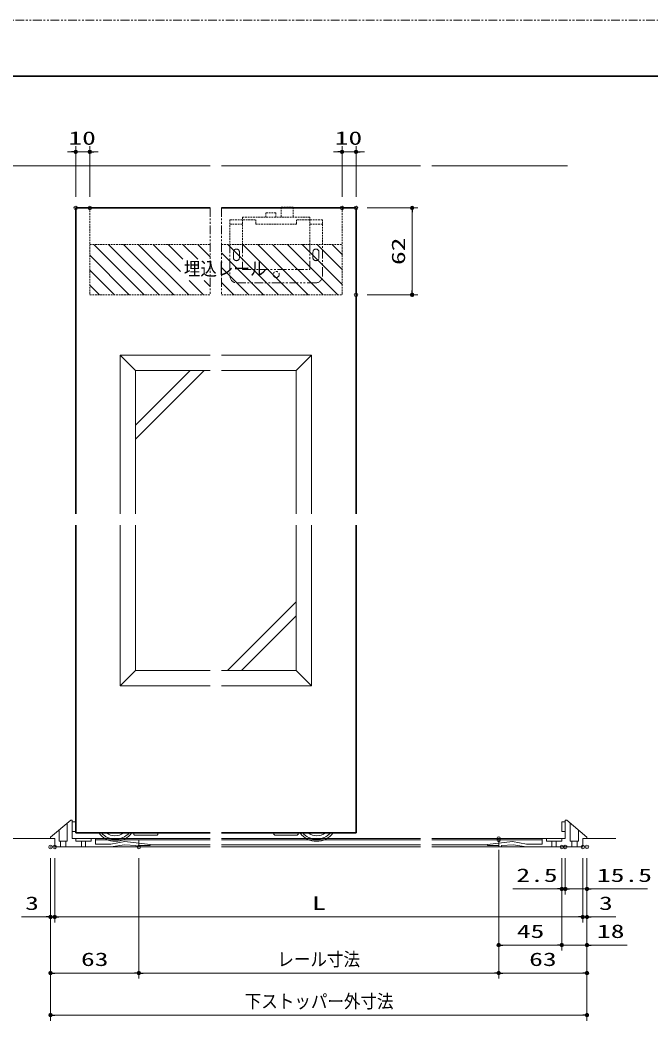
# Model space of a CAD drawing. Units: millimetres, scale not verified. Extents: x -1306 to 1306, y -607 to 607.
# Drawn here: x -691 to -241, y -129 to 594 of the extents above; entities that cross this region are included whole.
import ezdxf
from ezdxf.enums import TextEntityAlignment as Align

# ---------------------------------------------------------------- set-up
doc = ezdxf.new("R2010")
doc.units = ezdxf.units.MM
doc.header["$LTSCALE"] = 5
doc.header["$PDMODE"] = 32
doc.header["$PDSIZE"] = 2.5
doc.linetypes.add('USER1', pattern=[2.5, 1.25, -0.25, 0.25, -0.25, 0.25, -0.25])
doc.linetypes.add('USER2', pattern=[0.375, 0.25, -0.125])
for name, color, linetype, lineweight in [('0-1_線(黄)', 2, 'Continuous', 15), ('0-3_陰線', 1, 'USER1', 9), ('0-A_点線(青)', 4, 'USER2', 9), ('0-B_点線(水)', 4, 'USER2', 9), ('0-D_線(白)', 7, 'Continuous', 30), ('1-0_線(水)', 4, 'Continuous', 9), ('1-1_寸法線', 3, 'Continuous', 13), ('1-2_ハッチング', 6, 'Continuous', 9), ('1-4_DEFPOINTS', 7, 'Continuous', 5), ('1-5_0', 3, 'Continuous', 25), ('1-8_図面枠', 7, 'Continuous', 35)]:
    doc.layers.add(name, color=color, linetype=linetype, lineweight=lineweight)
doc.styles.add('ＭＳ ゴシック', font='')
doc.styles.get('ＭＳ ゴシック').set_extended_font_data('MS Gothic')

# ---------------------------------------------------------------- blocks, each defined once
blk = doc.blocks.new('_DOT')
at = {"layer": '1-5_0'}
blk.add_line((-2.5, 0), (-5, 0), dxfattribs=at)
for points in [[(0, 0), (-2.5, 0), (-2.48, 0.313)], [(0, 0), (-2.48, -0.313), (-2.5, 0)], [(0, 0), (-2.48, 0.313), (-2.421, 0.622)], [(0, 0), (-2.421, -0.622), (-2.48, -0.313)], [(0, 0), (-2.421, 0.622), (-2.324, 0.92)], [(0, 0), (-2.324, -0.92), (-2.421, -0.622)], [(0, 0), (-2.324, 0.92), (-2.191, 1.204)], [(0, 0), (-2.191, -1.204), (-2.324, -0.92)], [(0, 0), (-2.191, 1.204), (-2.023, 1.469)], [(0, 0), (-2.023, -1.469), (-2.191, -1.204)], [(0, 0), (-2.023, 1.469), (-1.822, 1.711)], [(0, 0), (-1.822, -1.711), (-2.023, -1.469)], [(0, 0), (-1.822, 1.711), (-1.594, 1.926)], [(0, 0), (-1.594, -1.926), (-1.822, -1.711)], [(0, 0), (-1.594, 1.926), (-1.34, 2.111)], [(0, 0), (-1.34, -2.111), (-1.594, -1.926)], [(0, 0), (-1.34, 2.111), (-1.064, 2.262)], [(0, 0), (-1.064, -2.262), (-1.34, -2.111)], [(0, 0), (-1.064, 2.262), (-0.773, 2.378)], [(0, 0), (-0.773, -2.378), (-1.064, -2.262)], [(0, 0), (-0.773, 2.378), (-0.468, 2.456)], [(0, 0), (-0.468, -2.456), (-0.773, -2.378)], [(0, 0), (-0.468, 2.456), (-0.157, 2.495)], [(0, 0), (-0.157, -2.495), (-0.468, -2.456)], [(0, 0), (-0.157, 2.495), (0.157, 2.495)], [(0, 0), (0.157, -2.495), (-0.157, -2.495)], [(0, 0), (0.157, 2.495), (0.468, 2.456)], [(0, 0), (0.468, 2.456), (0.773, 2.378)], [(0, 0), (0.773, 2.378), (1.064, 2.262)], [(0, 0), (1.064, 2.262), (1.34, 2.111)], [(0, 0), (1.34, 2.111), (1.594, 1.926)], [(0, 0), (1.594, 1.926), (1.822, 1.711)], [(0, 0), (1.822, 1.711), (2.023, 1.469)], [(0, 0), (2.023, 1.469), (2.191, 1.204)], [(0, 0), (2.191, 1.204), (2.324, 0.92)], [(0, 0), (2.324, 0.92), (2.421, 0.622)], [(0, 0), (2.421, 0.622), (2.48, 0.313)], [(0, 0), (2.48, 0.313), (2.5, 0)], [(0, 0), (0.468, -2.456), (0.157, -2.495)], [(0, 0), (0.773, -2.378), (0.468, -2.456)], [(0, 0), (1.064, -2.262), (0.773, -2.378)], [(0, 0), (1.34, -2.111), (1.064, -2.262)], [(0, 0), (1.594, -1.926), (1.34, -2.111)], [(0, 0), (1.822, -1.711), (1.594, -1.926)], [(0, 0), (2.023, -1.469), (1.822, -1.711)], [(0, 0), (2.191, -1.204), (2.023, -1.469)], [(0, 0), (2.324, -0.92), (2.191, -1.204)], [(0, 0), (2.421, -0.622), (2.324, -0.92)], [(0, 0), (2.48, -0.313), (2.421, -0.622)], [(0, 0), (2.5, 0), (2.48, -0.313)]]:
    blk.add_solid(points, dxfattribs=at)

msp = doc.modelspace()

# ---------------------------------------------------------------- linework, layer by layer
at = {"layer": '0-1_線(黄)'}
for p, q in [((-1235.181, 490.092), (-555.218, 490.092)), ((-547.218, 490.092), (-405.218, 490.092)), ((-397.218, 490.092), (-300.409, 490.092)), ((-749.267, 10.092), (-669.217, 10.092)), ((-286.469, 10.092), (-265.941, 10.092))]:
    msp.add_line(p, q, dxfattribs=at)
at = {"layer": '0-3_陰線', "color": 4}
msp.add_line((387.036, 594), (-1292.964, 594), dxfattribs=at)
at = {"layer": '0-3_陰線'}
for p, q in [((-555.218, 460.092), (-555.218, 398.092)), ((-547.218, 460.092), (-547.218, 398.092)), ((-541.219, 434.092), (-541.219, 411.592)), ((-475.219, 411.592), (-475.219, 434.092)), ((-538.719, 428.592), (-538.719, 424.592)), ((-534.419, 428.592), (-534.419, 424.592)), ((-482.019, 428.592), (-482.019, 424.592)), ((-477.719, 428.592), (-477.719, 424.592)), ((-536.219, 406.592), (-480.219, 406.592))]:
    msp.add_line(p, q, dxfattribs=at)
msp.add_lwpolyline([(-532.219, 434.092), (-532.219, 416.092), (-484.219, 416.092), (-484.219, 434.092)], dxfattribs=at)
msp.add_circle((-508.219, 412.592), 2.15, dxfattribs=at)
for centre, radius, start, end in [((-536.569, 428.592), 2.15, 0, 180), ((-479.869, 428.592), 2.15, 0, 180), ((-536.569, 424.592), 2.15, 180, 0), ((-479.869, 424.592), 2.15, 180, 0), ((-536.219, 411.592), 5, 180, 270), ((-480.219, 411.592), 5, 270, 0)]:
    msp.add_arc(centre, radius, start, end, dxfattribs=at)
at = {"layer": '0-A_点線(青)'}
for p, q in [((-593.217, 12.592), (-592.217, 13.592)), ((-592.217, 14.092), (-592.217, 13.592)), ((-510.219, 14.092), (-510.219, 13.592)), ((-509.219, 12.592), (-510.219, 13.592))]:
    msp.add_line(p, q, dxfattribs=at)
for points in [[(-608.933, 12.592), (-609.217, 12.592), (-610.717, 14.092)], [(-493.503, 12.592), (-493.219, 12.592), (-491.719, 14.092)]]:
    msp.add_lwpolyline(points, dxfattribs=at)
at = {"layer": '0-B_点線(水)'}
for p, q in [((-641.217, 460.092), (-641.217, 398.092)), ((-508.519, 456.592), (-508.519, 453.592)), ((-504.719, 460.592), (-504.719, 453.592)), ((-461.219, 460.092), (-461.219, 398.092)), ((-541.219, 451.592), (-522.719, 451.592)), ((-541.219, 451.592), (-541.219, 434.092)), ((-541.219, 448.592), (-532.219, 448.592)), ((-532.219, 453.592), (-484.219, 453.592)), ((-532.219, 453.592), (-532.219, 434.092)), ((-522.719, 448.592), (-522.719, 451.592)), ((-522.719, 448.592), (-493.719, 448.592)), ((-475.219, 451.592), (-493.719, 451.592)), ((-493.719, 448.592), (-493.719, 451.592)), ((-484.219, 434.092), (-484.219, 453.592)), ((-475.219, 448.592), (-484.219, 448.592)), ((-475.219, 434.092), (-475.219, 451.592)), ((-641.217, 434.092), (-555.218, 434.092)), ((-547.218, 434.092), (-461.219, 434.092)), ((-641.217, 398.092), (-555.218, 398.092)), ((-547.218, 398.092), (-461.219, 398.092))]:
    msp.add_line(p, q, dxfattribs=at)
for points in [[(-508.519, 456.592), (-515.519, 456.592), (-515.519, 453.592)], [(-504.719, 460.592), (-496.219, 460.592), (-496.219, 453.592)]]:
    msp.add_lwpolyline(points, dxfattribs=at)
at = {"layer": '0-D_線(白)'}
for p, q in [((-651.217, 460.092), (-651.217, 373.233)), ((-651.217, 460.092), (-555.218, 460.092)), ((-651.217, 460.092), (-651.217, 241.777)), ((-547.218, 460.092), (-451.219, 460.092)), ((-451.219, 460.092), (-451.219, 241.777)), ((-651.217, 233.777), (-651.217, 82.275)), ((-651.217, 233.777), (-651.217, 14.092)), ((-451.219, 233.777), (-451.219, 14.092)), ((-651.217, 74.275), (-651.217, 14.092)), ((-651.217, 14.092), (-555.218, 14.092)), ((-547.218, 14.092), (-451.219, 14.092))]:
    msp.add_line(p, q, dxfattribs=at)
at = {"layer": '1-0_線(水)'}
for p, q in [((-569.517, 344.093), (-608.517, 305.093)), ((-559.517, 344.093), (-608.517, 295.093)), ((-493.919, 179.092), (-542.919, 130.092)), ((-493.919, 169.092), (-532.919, 130.092)), ((-493.919, 130.092), (-547.218, 130.092)), ((-653.717, 10.092), (-653.717, 23.092)), ((-653.717, 22.092), (-651.217, 22.092)), ((-651.217, 15.092), (-651.217, 22.092)), ((-301.969, 22.092), (-304.469, 22.092)), ((-304.469, 22.092), (-304.469, 15.092)), ((-301.969, 10.092), (-301.969, 23.092)), ((-663.117, 8.092), (-663.117, 16.14)), ((-657.317, 8.092), (-657.317, 20.94)), ((-653.717, 15.092), (-651.217, 15.092)), ((-301.969, 15.092), (-304.469, 15.092)), ((-298.369, 8.092), (-298.369, 20.94)), ((-292.569, 8.092), (-292.569, 16.14)), ((-669.217, 10.092), (-669.217, 11.092)), ((-669.217, 10.092), (-666.217, 10.092)), ((-666.217, 4.092), (-666.217, 10.092)), ((-666.217, 4.092), (-666.217, 10.092)), ((-663.117, 8.092), (-657.317, 8.092)), ((-662.117, 4.092), (-662.117, 8.092)), ((-658.317, 4.092), (-658.317, 8.092)), ((-653.717, 10.092), (-555.218, 10.092)), ((-651.217, 8.092), (-651.217, 10.092)), ((-651.217, 8.092), (-640.217, 8.092)), ((-647.217, 4.092), (-647.217, 8.092)), ((-644.217, 4.092), (-644.217, 8.092)), ((-640.217, 8.092), (-640.217, 10.092)), ((-637.217, 6.092), (-637.217, 10.092)), ((-637.217, 9.092), (-555.218, 9.092)), ((-626.086, 6.092), (-616.136, 7.888)), ((-616.136, 7.888), (-598.217, 5.908)), ((-593.217, 12.592), (-608.933, 12.592)), ((-606.217, 4.092), (-606.217, 9.092)), ((-547.218, 10.092), (-405.218, 10.092)), ((-547.218, 9.092), (-405.218, 9.092)), ((-509.219, 12.592), (-493.503, 12.592)), ((-397.218, 10.092), (-301.969, 10.092)), ((-397.218, 9.092), (-318.469, 9.092)), ((-339.55, 7.888), (-357.469, 5.908)), ((-349.469, 4.092), (-349.469, 9.092)), ((-329.6, 6.092), (-339.55, 7.888)), ((-318.469, 6.092), (-318.469, 10.092)), ((-315.469, 8.092), (-315.469, 10.092)), ((-304.469, 8.092), (-315.469, 8.092)), ((-311.469, 4.092), (-311.469, 8.092)), ((-308.469, 4.092), (-308.469, 8.092)), ((-304.469, 8.092), (-304.469, 10.092)), ((-292.569, 8.092), (-298.369, 8.092)), ((-297.369, 4.092), (-297.369, 8.092)), ((-293.569, 4.092), (-293.569, 8.092)), ((-289.469, 10.092), (-286.469, 10.092)), ((-289.469, 4.092), (-289.469, 10.092)), ((-286.469, 10.092), (-286.469, 11.092)), ((-666.217, 4.092), (-555.218, 4.092)), ((-637.217, 6.092), (-626.086, 6.092)), ((-626.086, 4.092), (-616.5, 5.689)), ((-616.5, 5.689), (-608.217, 5.092)), ((-608.217, 4.092), (-608.217, 5.092)), ((-598.217, 5.592), (-555.218, 5.592)), ((-547.218, 5.592), (-405.218, 5.592)), ((-547.218, 4.092), (-405.218, 4.092)), ((-397.218, 5.592), (-357.469, 5.592)), ((-397.218, 4.092), (-289.469, 4.092)), ((-339.187, 5.689), (-347.469, 5.092)), ((-347.469, 4.092), (-347.469, 5.092)), ((-329.6, 4.092), (-339.187, 5.689)), ((-318.469, 6.092), (-329.6, 6.092))]:
    msp.add_line(p, q, dxfattribs=at)
for points in [[(-669.217, 11.092), (-654.717, 23.092), (-653.717, 23.092)], [(-286.469, 11.092), (-300.969, 23.092), (-301.969, 23.092)], [(-606.217, 5.092), (-598.217, 5.055), (-598.217, 5.908)], [(-349.469, 5.092), (-357.469, 5.055), (-357.469, 5.908)]]:
    msp.add_lwpolyline(points, dxfattribs=at)
for centre, radius, start, end in [((-623.017, 22.592), 14.5, 215.8883, 270), ((-623.017, 22.592), 13, 220.83222, 319.16778), ((-623.217, 22.592), 10.5, 234.04943, 305.95057), ((-623.017, 22.592), 14.5, 270, 324.1117), ((-479.419, 22.592), 14.5, 215.8883, 270), ((-479.419, 22.592), 13, 220.83222, 319.16778), ((-479.219, 22.592), 10.5, 234.04943, 305.95057), ((-479.419, 22.592), 14.5, 270, 324.1117)]:
    msp.add_arc(centre, radius, start, end, dxfattribs=at)
at = {"layer": '1-1_寸法線'}
for p, q in [((-654.217, 500.092), (-657.217, 500.092)), ((-651.217, 468.092), (-651.217, 504.092)), ((-651.217, 500.092), (-641.217, 500.092)), ((-641.217, 468.092), (-641.217, 504.092)), ((-638.217, 500.092), (-635.217, 500.092)), ((-464.219, 500.092), (-467.219, 500.092)), ((-461.219, 468.092), (-461.219, 504.092)), ((-461.219, 500.092), (-451.219, 500.092)), ((-451.219, 468.092), (-451.219, 504.092)), ((-448.219, 500.092), (-445.219, 500.092)), ((-443.219, 460.092), (-407.219, 460.092)), ((-411.219, 457.092), (-411.219, 401.092)), ((-443.219, 398.092), (-407.219, 398.092)), ((-608.517, 344.093), (-619.517, 355.093)), ((-619.517, 355.093), (-555.218, 355.093)), ((-619.517, 241.777), (-619.517, 355.093)), ((-547.218, 355.093), (-482.919, 355.093)), ((-493.919, 344.093), (-482.919, 355.093)), ((-482.919, 355.093), (-482.919, 241.777)), ((-608.517, 344.093), (-555.218, 344.093)), ((-608.517, 241.777), (-608.517, 344.093)), ((-547.218, 344.093), (-493.919, 344.093)), ((-493.919, 344.093), (-493.919, 241.777)), ((-619.517, 119.092), (-619.517, 233.777)), ((-608.517, 130.092), (-608.517, 233.777)), ((-493.919, 233.777), (-493.919, 130.092)), ((-482.919, 233.777), (-482.919, 119.092)), ((-608.517, 130.092), (-619.517, 119.092)), ((-555.218, 130.092), (-608.517, 130.092)), ((-493.919, 130.092), (-482.919, 119.092)), ((-555.218, 119.092), (-619.517, 119.092)), ((-482.919, 119.092), (-547.218, 119.092)), ((-349.469, 2.092), (-349.469, -89.908)), ((-349.469, 1.092), (-349.469, -69.908)), ((-349.469, 1.092), (-349.469, -89.908)), ((-669.217, -3.971), (-669.217, -49.908)), ((-669.217, -3.971), (-669.217, -89.908)), ((-669.217, -3.971), (-669.217, -119.908)), ((-666.217, -3.908), (-666.217, -49.908)), ((-666.217, -3.908), (-666.217, -49.908)), ((-606.217, -3.908), (-606.217, -89.908)), ((-606.217, -3.908), (-606.217, -89.908)), ((-304.469, -3.908), (-304.469, -29.908)), ((-304.469, -3.908), (-304.469, -69.908)), ((-304.469, -3.908), (-304.469, -69.908)), ((-301.969, -3.908), (-301.969, -29.908)), ((-301.969, -3.908), (-301.969, -29.908)), ((-289.469, -3.908), (-289.469, -49.908)), ((-289.469, -3.908), (-289.469, -49.908)), ((-286.469, -3.877), (-286.469, -49.908)), ((-286.469, -3.877), (-286.469, -119.908)), ((-286.469, -3.877), (-286.469, -29.908)), ((-286.469, -3.877), (-286.469, -69.908)), ((-286.469, -3.877), (-286.469, -89.908)), ((-307.469, -25.908), (-339.422, -25.908)), ((-304.969, -25.908), (-307.969, -25.908)), ((-301.969, -25.908), (-304.469, -25.908)), ((-301.969, -25.908), (-286.469, -25.908)), ((-298.969, -25.908), (-295.969, -25.908)), ((-283.469, -25.908), (-243.422, -25.908)), ((-672.217, -45.908), (-689.884, -45.908)), ((-666.217, -45.908), (-669.217, -45.908)), ((-663.217, -45.908), (-292.469, -45.908)), ((-663.217, -45.908), (-660.217, -45.908)), ((-292.469, -45.908), (-295.469, -45.908)), ((-289.469, -45.908), (-286.469, -45.908)), ((-283.469, -45.908), (-265.803, -45.908)), ((-307.469, -65.908), (-346.469, -65.908)), ((-307.469, -65.908), (-310.469, -65.908)), ((-304.469, -65.908), (-286.469, -65.908)), ((-283.469, -65.908), (-257.707, -65.908)), ((-666.217, -85.908), (-609.217, -85.908)), ((-352.469, -85.908), (-603.217, -85.908)), ((-346.469, -85.908), (-289.469, -85.908)), ((-289.469, -115.908), (-666.217, -115.908))]:
    msp.add_line(p, q, dxfattribs=at)
at = {"layer": '1-2_ハッチング'}
for p, q in [((-602.423, 398.092), (-638.423, 434.092)), ((-591.817, 398.092), (-627.817, 434.092)), ((-581.21, 398.092), (-617.21, 434.092)), ((-570.603, 398.092), (-606.603, 434.092)), ((-576.571, 414.666), (-595.997, 434.092)), ((-574.706, 423.407), (-585.39, 434.092)), ((-564.099, 423.407), (-574.784, 434.092)), ((-555.218, 425.133), (-564.177, 434.092)), ((-506.611, 398.092), (-542.611, 434.092)), ((-496.004, 398.092), (-532.004, 434.092)), ((-485.398, 398.092), (-521.398, 434.092)), ((-474.791, 398.092), (-510.791, 434.092)), ((-464.185, 398.092), (-500.185, 434.092)), ((-460.789, 405.303), (-489.578, 434.092)), ((-460.789, 415.909), (-478.971, 434.092)), ((-460.789, 426.516), (-468.365, 434.092)), ((-517.218, 398.092), (-547.218, 428.092)), ((-613.03, 398.092), (-641.217, 426.279)), ((-623.636, 398.092), (-641.217, 415.672)), ((-527.824, 398.092), (-547.218, 417.485)), ((-634.243, 398.092), (-641.217, 405.065)), ((-559.997, 398.092), (-570.313, 408.407)), ((-555.218, 403.919), (-559.706, 408.407)), ((-538.431, 398.092), (-547.218, 406.879))]:
    msp.add_line(p, q, dxfattribs=at)
at = {"layer": '1-4_DEFPOINTS'}
for p in [(-641.217, 500.092), (-451.219, 500.092), (-651.217, 460.092), (-641.217, 460.092), (-461.219, 460.092), (-451.219, 460.092), (-451.219, 460.092), (-451.219, 398.092), (-411.219, 398.092), (-349.469, 10.092), (-349.469, 9.092), (-669.217, 4.029), (-669.217, 4.029), (-666.217, 4.092), (-666.217, 4.092), (-606.217, 4.092), (-606.217, 4.092), (-304.469, 4.092), (-301.969, 4.092), (-289.469, 4.092), (-286.469, 4.123), (-301.969, -25.908), (-286.469, -25.908), (-666.217, -45.908), (-289.469, -45.908), (-349.469, -65.908), (-286.469, -65.908), (-606.217, -85.908), (-606.217, -85.908), (-286.469, -85.908), (-669.217, -115.908)]:
    msp.add_point(p, dxfattribs=at)
at = {"layer": '1-8_図面枠'}
msp.add_lwpolyline([(-1252.964, -554), (347.036, -554), (347.036, 554), (-1252.964, 554)], close=True, dxfattribs=at)

# ---------------------------------------------------------------- block references
at = {"layer": '1-1_寸法線', "xscale": 0.6, "yscale": 0.6}
for p in [(-651.217, 500.092), (-461.219, 500.092), (-304.469, -25.908), (-301.969, -25.908), (-669.217, -45.908), (-289.469, -45.908), (-289.469, -45.908), (-304.469, -65.908), (-304.469, -65.908), (-606.217, -85.908), (-349.469, -85.908), (-286.469, -85.908), (-286.469, -115.908)]:
    msp.add_blockref('_DOT', p, dxfattribs=at)
for p, rotation in [((-641.217, 500.092), 180), ((-451.219, 500.092), 180), ((-411.219, 460.092), 90), ((-411.219, 398.092), 270), ((-301.969, -25.908), 180), ((-286.469, -25.908), 180), ((-666.217, -45.908), 180), ((-666.217, -45.908), 180), ((-286.469, -45.908), 180), ((-349.469, -65.908), 180), ((-286.469, -65.908), 180), ((-669.217, -85.908), 180), ((-606.217, -85.908), 180), ((-349.469, -85.908), 180), ((-669.217, -115.908), 180)]:
    msp.add_blockref('_DOT', p, dxfattribs=dict(at, rotation=rotation))

# ---------------------------------------------------------------- texts
at = {"layer": '1-1_寸法線', "style": 'ＭＳ ゴシック'}
for s, width, p in [('10', 1.5, (-656.455, 502.241)), ('10', 1.5, (-466.457, 502.241)), ('埋込レール', 0.9, (-574.071, 409.057)), ('2.5', 1.5, (-336.85, -23.759)), ('15.5', 1.5, (-279.327, -23.759)), ('3', 1.5, (-687.312, -43.759)), ('L', 1.5, (-482.605, -43.759)), ('3', 1.5, (-277.898, -43.759)), ('45', 1.5, (-336.493, -63.759)), ('18', 1.5, (-279.327, -63.759)), ('63', 1.5, (-647.479, -83.759)), ('レール寸法', 0.9, (-507.366, -83.759)), ('63', 1.5, (-327.731, -83.759)), ('下ストッパー外寸法', 0.9, (-530.616, -113.759))]:
    msp.add_text(s, height=9.604, dxfattribs=dict(at, width=width)).set_placement(p, align=Align.BOTTOM_LEFT)
at = {"layer": '1-1_寸法線', "style": 'ＭＳ ゴシック', "width": 1.5}
msp.add_text('62', height=9.604, rotation=90, dxfattribs=at).set_placement((-413.369, 419.33), align=Align.BOTTOM_LEFT)

doc.saveas('drawing.dxf')
